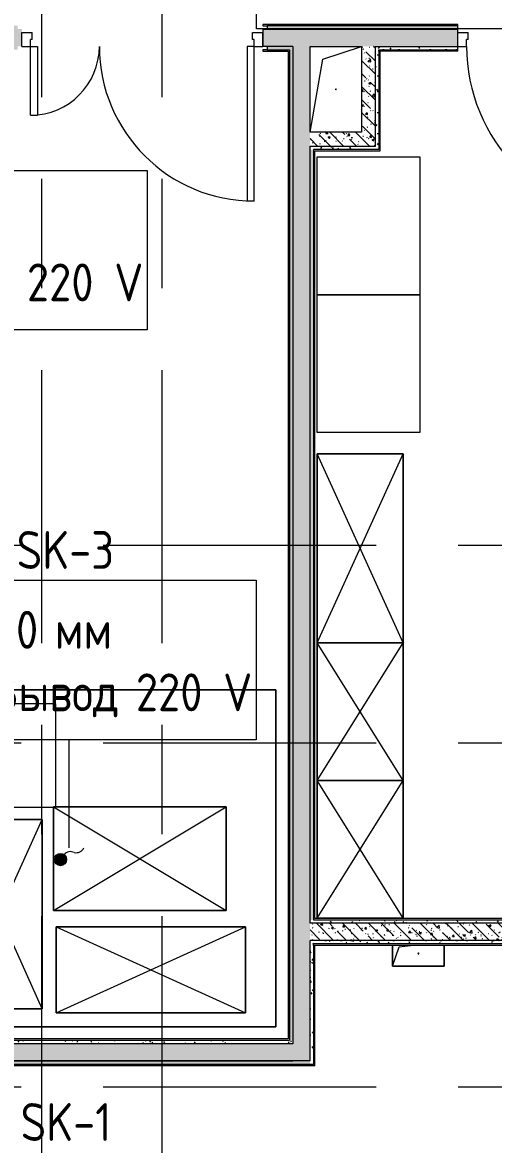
# Model space of a CAD drawing. Header units: millimetres. Extents: x 35881 to 234190, y -8553 to 29063.
# Drawn here: x 74748 to 77487, y 14663 to 21189 of the extents above; entities that cross this region are included whole.
import ezdxf

# ---------------------------------------------------------------- set-up
doc = ezdxf.new("R2010")
doc.units = ezdxf.units.MM
doc.linetypes.add('Осевая', pattern=[3175, 635, -476.25, 1587.5, -476.25])
for name, color, linetype, lineweight in [('A-DETL-GENF', 7, 'Continuous', 9), ('A-DOOR', 7, 'Continuous', 9), ('A-DOOR-1', 7, 'Continuous', 13), ('A-DOOR-FRAM', 7, 'Continuous', 13), ('A-GENM', 7, 'Continuous', 9), ('A-WALL', 7, 'Continuous', 9), ('E-ELEC-FIXT-IDEN', 7, 'Continuous', 9), ('I-WALL', 7, 'Continuous', 9), ('Оси-2', 7, 'Осевая', 9), ('Электрические приборы', 7, 'Continuous', 9)]:
    doc.layers.add(name, color=color, linetype=linetype, lineweight=lineweight)
for name, color, linetype, lineweight, true_color in [('A-WALL-1', 7, 'Continuous', 9, 0x3c3c3c), ('A-WALL-FNSH-1', 7, 'Continuous', 9, 0x3c3c3c), ('I-FURN-1', 7, 'Continuous', 9, 0xf0f0f0)]:
    doc.layers.add(name, color=color, linetype=linetype, lineweight=lineweight, true_color=true_color)
doc.styles.add('GOST Common', font='GOST_Common.ttf', dxfattribs={"width": 0.9, "height": 220})
pattern_1 = [(135, (0, 0), (-75.43415, -75.43415), [106.68, -17.78, 3.556, -17.78]), (135, (0, 75.39), (-75.43415, -75.43415), []), (50, (0, 0), (127.52922, -11.15758), [13.335, -146.685]), (355, (0, 0), (-24.66966, 133.74002), [10.668, -117.348]), (100.451, (10.63, -0.93), (102.85973, 122.58178), [11.333, -124.663]), (46.184, (0, 35.56), (189.75516, -29.43036), [20.002, -220.027]), (96.636, (15.81, 33.1), (166.1822, 173.1996), [17, -186.995]), (351.184, (0, 35.56), (166.18393, 173.19757), [16.002, -176.022]), (21, (17.78, 26.67), (106.13027, -71.58603), [13.335, -146.685]), (326, (17.78, 26.67), (43.26188, 128.93175), [10.668, -117.348]), (71.451, (26.62, 20.7), (149.39198, 57.34505), [11.333, -124.663]), (37.5, (0, 0), (2.162228, 59.188357), [3.353, -112.573, 3.353, -115.773, -117.792]), (37.5, (0, 0), (2.162228, 59.188357), [-235.052, 3.353, -114.44]), (7.5, (0, 0), (46.773857, 70.12615), [3.353, -64.567, 3.353, -109.906, -44.894]), (7.5, (0, 0), (46.773857, 70.12615), [-181.178, 3.353, -41.542]), (327.5, (-39.65, 0), (94.91367, -4.010093), [3.353, -41.097, 3.353, -135.331, -184.023]), (327.5, (-39.65, 0), (94.91367, -4.010093), [-183.134, 3.353, -180.67]), (317.5, (-57.43, 0), (103.69057, 17.79882), [3.353, -54.432, 3.353, -88.748, -130.683]), (317.5, (-57.43, 0), (103.69057, 17.79882), [-149.885, 3.353, -127.33])]
pattern_2 = [(0, (0, 0), (121.92, 30.48), [10.058, -81.382, 10.058, -81.382, -487.68]), (0, (0, 0), (121.92, 30.48), [-182.88, 10.058, -172.822, 10.058, -81.382, -213.36]), (0, (0, 0), (121.92, 30.48), [-457.2, 10.058, -50.902, 10.058, -142.342]), (120, (45.72, 15.24), (-87.356454, 90.345817), [10.058, -81.382, 10.058, -81.382, -487.68]), (120, (45.72, 15.24), (-87.356454, 90.345817), [-182.88, 10.058, -172.822, 10.058, -81.382, -213.36]), (120, (45.72, 15.24), (-87.356454, 90.345817), [-457.2, 10.058, -50.902, 10.058, -142.342]), (240, (60.96, 76.2), (-34.563546, -120.825817), [10.058, -81.382, 10.058, -81.382, -487.68]), (240, (60.96, 76.2), (-34.563546, -120.825817), [-182.88, 10.058, -172.822, 10.058, -81.382, -213.36]), (240, (60.96, 76.2), (-34.563546, -120.825817), [-457.2, 10.058, -50.902, 10.058, -142.342])]

# ---------------------------------------------------------------- blocks, each defined once
blk = doc.blocks.new('110_Дверь_СКБ_2Ст - Д-10а_п__ СОШ_Дв_1450x2100h_Горячий цех 2-32185694-План размещения напольных электротехнических лючков и розеток 1 этажа в осях 12-23')
at = {"layer": 'A-DOOR'}
for centre, radius, start, end in [((-637.5, 50), 900, 0, 90), ((662.5, 50), 400, 90, 180)]:
    blk.add_arc(centre, radius, start, end, dxfattribs=at)
at = {"layer": 'A-DOOR-1'}
for p, q in [((-637.5, 950), (-597.5, 950)), ((-637.5, 950), (-637.5, 50)), ((-597.5, 50), (-597.5, 950)), ((662.5, 450), (622.5, 450)), ((622.5, 50), (622.5, 450)), ((662.5, 450), (662.5, 50)), ((-637.5, 50), (-597.5, 50)), ((662.5, 50), (622.5, 50))]:
    blk.add_line(p, q, dxfattribs=at)
at = {"layer": 'A-DOOR-FRAM'}
for p, q in [((-637.5, 50), (-687.5, 50)), ((-687.5, 50), (-687.5, -30)), ((-637.5, 50), (-637.5, 10)), ((-637.5, 10), (-627.5, 10)), ((-627.5, 10), (-627.5, -30)), ((652.5, 10), (662.5, 10)), ((652.5, 10), (652.5, -30)), ((712.5, 50), (662.5, 50)), ((662.5, 50), (662.5, 10)), ((712.5, 50), (712.5, -30)), ((-627.5, -30), (-687.5, -30)), ((712.5, -30), (652.5, -30))]:
    blk.add_line(p, q, dxfattribs=at)
blk = doc.blocks.new('110_Дверь_СКБ_1Ст_Внутренняя1 - Д-11п 1100x2100h_кладовые _все__ коридор _между помещениями блока столовой__ моечные _все_ 2-32102277-План размещения напольных электротехнических лючков и розеток 1 этажа в осях 12-23')
at = {"layer": 'A-DOOR'}
blk.add_arc((-487.5, 50), 1000, 360, 90, dxfattribs=at)
at = {"layer": 'A-DOOR-1'}
for p, q in [((-487.5, 1050), (-447.5, 1050)), ((-487.5, 1050), (-487.5, 50)), ((-447.5, 50), (-447.5, 1050)), ((-487.5, 50), (-447.5, 50))]:
    blk.add_line(p, q, dxfattribs=at)
at = {"layer": 'A-DOOR-FRAM'}
for p, q in [((-487.5, 50), (-537.5, 50)), ((-537.5, 50), (-537.5, -30)), ((-487.5, 50), (-487.5, 10)), ((-487.5, 10), (-477.5, 10)), ((-477.5, 10), (-477.5, -30)), ((502.5, 10), (512.5, 10)), ((502.5, 10), (502.5, -30)), ((562.5, 50), (512.5, 50)), ((512.5, 50), (512.5, 10)), ((562.5, 50), (562.5, -30)), ((-477.5, -30), (-537.5, -30)), ((562.5, -30), (502.5, -30))]:
    blk.add_line(p, q, dxfattribs=at)
blk = doc.blocks.new('GM_Отверстие прямоугольное _в плите_ - Отверстие-V41-План размещения напольных электротехнических лючков и розеток 1 этажа в осях 12-23')
at = {"layer": 'A-GENM'}
for p, q in [((-150, -75), (-150, 47)), ((-150, 47), (-150, -75)), ((-150, -75), (-112.5, 37.5)), ((-112.5, 37.5), (-46, 47)), ((150, 47), (150, -75)), ((150, -75), (150, 47)), ((150, -75), (-150, -75)), ((-150, -75), (150, -75))]:
    blk.add_line(p, q, dxfattribs=at)
for start, end in [(360, 180), (180, 360)]:
    blk.add_arc((0, 0), 2.5, start, end, dxfattribs=at)
blk = doc.blocks.new('GM_Отверстие прямоугольное _в плите_ - Отверстие-21606385-План размещения напольных электротехнических лючков и розеток 1 этажа в осях 12-23')
at = {"layer": 'A-GENM'}
for p, q in [((-75, 175), (150, 250)), ((-149.7, -248.3), (-75, 175))]:
    blk.add_line(p, q, dxfattribs=at)
for start, end in [(360, 180), (180, 360)]:
    blk.add_arc((0, 0), 2.5, start, end, dxfattribs=at)
blk = doc.blocks.new('Шкаф параметрический - 1_139п-25632800-План размещения напольных электротехнических лючков и розеток 1 этажа в осях 12-23')
at = {"layer": 'I-FURN-1'}
for p, q in [((0, 0), (1100, 500)), ((0, 500), (1100, 0)), ((1100, 500), (0, 500)), ((0, 500), (0, 0)), ((0, 0), (0, 500)), ((0, 500), (1100, 500)), ((1100, 0), (1100, 500)), ((1100, 500), (1100, 0)), ((0, 0), (1100, 0)), ((1100, 0), (0, 0))]:
    blk.add_line(p, q, dxfattribs=at)
blk = doc.blocks.new('Стол базовый прямоугольный - 1_306п-V170-План размещения напольных электротехнических лючков и розеток 1 этажа в осях 12-23')
at = {"layer": 'I-FURN-1'}
for p, q in [((400, 300), (-400, 300)), ((-400, 300), (-400, -300)), ((400, -300), (400, 300)), ((-400, -300), (400, -300))]:
    blk.add_line(p, q, dxfattribs=at)
blk = doc.blocks.new('Стол базовый прямоугольный - 1_305п-V171-План размещения напольных электротехнических лючков и розеток 1 этажа в осях 12-23')
at = {"layer": 'I-FURN-1'}
for p, q in [((299.3, 300), (-300, 300)), ((-300, 300), (-300, -300)), ((300, 286.2), (300, 300)), ((300, -300), (300, 286.2)), ((-300, -300), (300, -300))]:
    blk.add_line(p, q, dxfattribs=at)
blk = doc.blocks.new('Шкаф параметрический - 6_57п-25636978-План размещения напольных электротехнических лючков и розеток 1 этажа в осях 12-23')
at = {"layer": 'I-FURN-1'}
for p, q in [((0, 0), (1003, 603)), ((0, 603), (1003, 0)), ((1003, 603), (0, 603)), ((0, 603), (0, 0)), ((0, 603), (13.8, 603)), ((0, 0), (0, 602.3)), ((13.8, 603), (1003, 603)), ((1003, 0), (1003, 603)), ((1003, 603), (1003, 0)), ((0, 0), (1003, 0)), ((1003, 0), (0, 0))]:
    blk.add_line(p, q, dxfattribs=at)
blk = doc.blocks.new('Шкаф параметрический - 1_300п-25637617-План размещения напольных электротехнических лючков и розеток 1 этажа в осях 12-23')
at = {"layer": 'I-FURN-1'}
for p, q in [((0, 0), (800, 500)), ((0, 500), (800, 0)), ((800, 500), (0, 500)), ((0, 500), (0, 0)), ((0, 0), (0, 500)), ((0, 500), (800, 500)), ((800, 0), (800, 500)), ((800, 500), (800, 0)), ((0, 0), (800, 0)), ((800, 0), (0, 0))]:
    blk.add_line(p, q, dxfattribs=at)
blk = doc.blocks.new('Блок Розеток и Выключателей - Блок Розеток и Выключателей_SK3-27368973-План размещения напольных электротехнических лючков и розеток 1 этажа в осях 12-23')
at = {"layer": 'A-DETL-GENF'}
for p, q in [((-33.6, -92.8), (-33.6, -107.2)), ((-31.2, -88), (-31.2, -112)), ((-28.8, -83.2), (-28.8, -116.8)), ((-26.4, -80.8), (-26.4, -119.2)), ((-24, -78.4), (-24, -121.6)), ((-21.6, -76), (-21.6, -124)), ((-19.2, -73.6), (-19.2, -126.4)), ((-16.8, -71.2), (-16.8, -128.8)), ((-14.4, -71.2), (-14.4, -128.8)), ((-12, -68.8), (-12, -131.2)), ((-9.6, -68.8), (-9.6, -131.2)), ((-7.2, -66.4), (-7.2, -133.6)), ((-4.8, -66.4), (-4.8, -133.6)), ((-2.4, -66.4), (-2.4, -133.6)), ((0, -66.4), (0, -133.6)), ((2.4, -66.4), (2.4, -133.6)), ((4.8, -66.4), (4.8, -133.6)), ((7.2, -66.4), (7.2, -133.6)), ((9.6, -68.8), (9.6, -131.2)), ((12, -68.8), (12, -131.2)), ((14.4, -71.2), (14.4, -128.8)), ((16.8, -71.2), (16.8, -128.8)), ((19.2, -73.6), (19.2, -126.4)), ((21.6, -76), (21.6, -124)), ((24, -78.4), (24, -121.6)), ((26.4, -80.8), (26.4, -119.2)), ((28.8, -83.2), (28.8, -116.8)), ((31.2, -88), (31.2, -112)), ((33.6, -92.8), (33.6, -107.2))]:
    blk.add_line(p, q, dxfattribs=at)
blk.add_circle((0, -100), 36, dxfattribs=at)
for centre, radius, start, end in [((-2.1, -158.1), 48.1, 332.50653, 49.98864), ((91.1, -190.4), 51.5, 168.66559, 243.86516)]:
    blk.add_arc(centre, radius, start, end, dxfattribs=at)

msp = doc.modelspace()

# ---------------------------------------------------------------- hatches: boundary and pattern name
at = {"layer": 'I-WALL'}
h = msp.add_hatch(dxfattribs=at)
h.set_pattern_fill('FP_58', color=256, style=0, pattern_type=2)
h.set_pattern_definition(pattern_2)
h.paths.add_polyline_path([(78579.8, 21150), (78679.8, 21150), (78679.8, 21170), (78379.8, 21170), (78379.8, 21150)])
h.paths.add_polyline_path([(77279.8, 21150), (77279.8, 21170), (76169.8, 21170), (76169.8, 21150)])
h.paths.add_polyline_path([(74719.8, 21150), (74719.8, 21170), (70210, 21170), (70210, 21150), (73176.6, 21150)])
h.paths.add_polyline_path([(69060, 21150), (69060, 21170), (68295, 21170), (68295, 21150), (68812.3, 21150)])
h.paths.add_polyline_path([(67145, 21150), (67145, 21170), (66260, 21170), (66260, 21150)])
h = msp.add_hatch(dxfattribs=at)
h.set_pattern_fill('FP_22', color=256, style=0, pattern_type=2)
h.set_pattern_definition(pattern_1)
h.paths.add_polyline_path([(78579.8, 21050), (78579.8, 21150), (78379.8, 21150), (78379.8, 21050)])
h.paths.add_polyline_path([(77279.8, 21050), (77279.8, 21150), (76144.8, 21150), (76144.8, 21050), (76799.5, 21050)])
h.paths.add_polyline_path([(74744.8, 21050), (74744.8, 21150), (70810, 21150), (70810, 21050), (73176.6, 21050)])
h.paths.add_polyline_path([(70267, 21050), (70310, 21050), (70310, 21150), (70185, 21150), (70185, 21050), (70210, 21050)])
h.paths.add_polyline_path([(69060, 21050), (69085, 21050), (69085, 21150), (68270, 21150), (68270, 21050), (68812.3, 21050)])
h = msp.add_hatch(dxfattribs=at)
h.set_pattern_fill('FP_58', color=256, style=0, pattern_type=2)
h.set_pattern_definition(pattern_2)
h.paths.add_polyline_path([(76299.8, 21030), (76319.8, 21030), (76319.8, 21050), (76169.8, 21050), (76169.8, 21030)])
h.paths.add_polyline_path([(70930, 21030), (74719.8, 21030), (74719.8, 21050), (70930, 21050)])
h = msp.add_hatch(dxfattribs=at)
h.set_pattern_fill('FP_58', color=256, style=0, pattern_type=2)
h.set_pattern_definition(pattern_2)
h.paths.add_polyline_path([(76319.8, 15270), (76319.8, 21030), (76299.8, 21030), (76299.8, 15270)])
h = msp.add_hatch(dxfattribs=at)
h.set_pattern_fill('FP_22', color=256, style=0, pattern_type=2)
h.set_pattern_definition(pattern_1)
h.paths.add_polyline_path([(76319.8, 15150), (76419.8, 15150), (76419.8, 21050), (76319.8, 21050), (76319.8, 15250)])
h = msp.add_hatch(dxfattribs=at)
h.set_pattern_fill('FP_22', color=256, style=0, pattern_type=2)
h.set_pattern_definition(pattern_1)
h.paths.add_polyline_path([(76799.5, 20550), (76799.5, 21050), (76719.5, 21050), (76719.5, 20550)])
h = msp.add_hatch(dxfattribs=at)
h.set_pattern_fill('FP_58', color=256, style=0, pattern_type=2)
h.set_pattern_definition(pattern_2)
h.paths.add_polyline_path([(78559.8, 21030), (78559.8, 21050), (78379.8, 21050), (78379.8, 21030)])
h.paths.add_polyline_path([(76819.5, 21030), (77279.8, 21030), (77279.8, 21050), (76799.5, 21050), (76799.5, 21030)])
h = msp.add_hatch(dxfattribs=at)
h.set_pattern_fill('FP_58', color=256, style=0, pattern_type=2)
h.set_pattern_definition(pattern_2)
h.paths.add_polyline_path([(76799.5, 20450), (76819.5, 20450), (76819.5, 21030), (76799.5, 21030), (76799.5, 20470)])
h = msp.add_hatch(dxfattribs=at)
h.set_pattern_fill('FP_22', color=256, style=0, pattern_type=2)
h.set_pattern_definition(pattern_1)
h.paths.add_polyline_path([(76419.8, 20470), (76799.5, 20470), (76799.5, 20550), (76419.8, 20550)])
h = msp.add_hatch(dxfattribs=at)
h.set_pattern_fill('FP_58', color=256, style=0, pattern_type=2)
h.set_pattern_definition(pattern_2)
h.paths.add_polyline_path([(76439.8, 20450), (76799.5, 20450), (76799.5, 20470), (76419.8, 20470), (76419.8, 20450)])
h = msp.add_hatch(dxfattribs=at)
h.set_pattern_fill('FP_58', color=256, style=0, pattern_type=2)
h.set_pattern_definition(pattern_2)
h.paths.add_polyline_path([(76419.8, 15970), (76439.8, 15970), (76439.8, 20450), (76419.8, 20450), (76419.8, 16052.3)])
h = msp.add_hatch(dxfattribs=at)
h.set_pattern_fill('FP_58', color=256, style=0, pattern_type=2)
h.set_pattern_definition(pattern_2)
h.paths.add_polyline_path([(78579.8, 15950), (78579.8, 15970), (76419.8, 15970), (76419.8, 15950), (77541, 15950)])
h = msp.add_hatch(dxfattribs=at)
h.set_pattern_fill('FP_22', color=256, style=0, pattern_type=2)
h.set_pattern_definition(pattern_1)
h.paths.add_polyline_path([(78579.8, 15850), (78579.8, 15950), (76419.8, 15950), (76419.8, 15850), (77541, 15850)])
h = msp.add_hatch(dxfattribs=at)
h.set_pattern_fill('FP_58', color=256, style=0, pattern_type=2)
h.set_pattern_definition(pattern_2)
h.paths.add_polyline_path([(78552, 15830), (78560, 15830), (78560, 15850), (76419.8, 15850), (76419.8, 15830), (77541, 15830)])
h = msp.add_hatch(dxfattribs=at)
h.set_pattern_fill('FP_58', color=256, style=0, pattern_type=2)
h.set_pattern_definition(pattern_2)
h.paths.add_polyline_path([(76419.8, 15130), (76439.8, 15130), (76439.8, 15830), (76419.8, 15830), (76419.8, 15150)])
h = msp.add_hatch(dxfattribs=at)
h.set_pattern_fill('FP_58', color=256, style=0, pattern_type=2)
h.set_pattern_definition(pattern_2)
h.paths.add_polyline_path([(76319.8, 15250), (76319.8, 15270), (74040, 15270), (74040, 15250), (76086.2, 15250)])
h = msp.add_hatch(dxfattribs=at)
h.set_pattern_fill('FP_22', color=256, style=0, pattern_type=2)
h.set_pattern_definition(pattern_1)
h.paths.add_polyline_path([(76319.8, 15150), (76319.8, 15250), (74040, 15250), (74040, 15150), (76086.2, 15150)])
h.paths.add_polyline_path([(73540, 15150), (73540, 15250), (70810, 15250), (70810, 15150), (73176.6, 15150)])
h = msp.add_hatch(dxfattribs=at)
h.set_pattern_fill('FP_58', color=256, style=0, pattern_type=2)
h.set_pattern_definition(pattern_2)
h.paths.add_polyline_path([(76419.8, 15130), (76419.8, 15150), (70810, 15150), (70810, 15130), (76086.2, 15130)])

# ---------------------------------------------------------------- linework, layer by layer
at = {"layer": 'A-WALL'}
for p, q in [((76144.8, 21150), (77279.8, 21150)), ((77279.8, 21170), (76169.8, 21170)), ((76169.8, 21030), (76299.8, 21030)), ((76299.8, 21030), (76299.8, 15270)), ((76819.5, 21030), (77279.8, 21030)), ((76799.5, 20450), (76439.8, 20450)), ((76439.8, 20450), (76439.8, 15970)), ((76439.8, 15970), (78559.8, 15970)), ((78560, 15830), (76439.8, 15830)), ((74060, 15270), (76299.8, 15270)), ((76419.8, 15130), (70830, 15130))]:
    msp.add_line(p, q, dxfattribs=at)
at = {"layer": 'A-WALL-1'}
for p, q in [((76144.8, 21150), (76144.8, 21050)), ((76169.8, 21170), (76169.8, 21150)), ((77279.8, 21030), (77279.8, 21170)), ((76319.8, 21050), (76144.8, 21050)), ((76169.8, 21050), (76169.8, 21030)), ((76319.8, 21050), (76319.8, 15250)), ((76419.8, 20550), (76419.8, 21050)), ((76419.8, 21050), (76719.5, 21050)), ((76719.5, 21050), (76719.5, 20550)), ((76799.5, 21050), (77279.8, 21050)), ((76799.5, 20470), (76799.5, 21050)), ((76819.5, 21022), (76819.5, 21030)), ((76719.5, 20550), (76419.8, 20550)), ((76419.8, 15950), (76419.8, 20470)), ((76419.8, 20470), (76799.5, 20470)), ((78579.8, 15950), (76419.8, 15950)), ((76419.8, 15150), (76419.8, 15850)), ((78580, 15850), (76419.8, 15850)), ((76439.8, 15822), (76439.8, 15830)), ((76319.8, 15250), (74040, 15250)), ((74040, 15150), (76319.8, 15150)), ((76419.8, 15150), (74040, 15150))]:
    msp.add_line(p, q, dxfattribs=at)
at = {"layer": 'A-WALL-FNSH-1'}
for p, q in [((77279.8, 21178), (76144.8, 21178)), ((76144.8, 21178), (76144.8, 21170)), ((76144.8, 21170), (76169.8, 21170)), ((77279.8, 21170), (77279.8, 21178)), ((76169.8, 21030), (76144.8, 21030)), ((76144.8, 21030), (76144.8, 21022)), ((76144.8, 21022), (76291.8, 21022)), ((76291.8, 21022), (76291.8, 15278)), ((76819.5, 21022), (76819.5, 20450)), ((77279.8, 21022), (76819.5, 21022)), ((76827.5, 20442), (76827.5, 21022)), ((77279.8, 21022), (77279.8, 21030)), ((76447.8, 20442), (76827.5, 20442)), ((76447.8, 15978), (76447.8, 20442)), ((76819.5, 20450), (76799.5, 20450)), ((78551.8, 15978), (76447.8, 15978)), ((76439.8, 15822), (76439.8, 15130)), ((78552, 15822), (76439.8, 15822)), ((76447.8, 15122), (76447.8, 15822)), ((76291.8, 15278), (74068, 15278)), ((76447.8, 15122), (70830, 15122)), ((76439.8, 15130), (76419.8, 15130))]:
    msp.add_line(p, q, dxfattribs=at)
at = {"layer": 'E-ELEC-FIXT-IDEN'}
msp.add_line((75018.7, 16389.4), (75018.7, 17016.7), dxfattribs=at)
at = {"layer": 'E-ELEC-FIXT-IDEN', "flags": 128}
for points in [[(76107.6, 22442.7), (77992.4, 22442.7), (77992.4, 21151.7), (76107.6, 21151.7)], [(73297.1, 20328.8), (75473.5, 20328.8), (75473.5, 19400.8), (73297.1, 19400.8)], [(73930.5, 17944.7), (76106.9, 17944.7), (76106.9, 17016.7), (73930.5, 17016.7)]]:
    msp.add_lwpolyline(points, close=True, dxfattribs=at)
at = {"layer": 'I-FURN-1'}
for p, q in [((76220.5, 17308.7), (74260.5, 17308.7)), ((74260.5, 17308.7), (76220.5, 17308.7)), ((76220.5, 15348.7), (76220.5, 17308.7)), ((76220.5, 17308.7), (76220.5, 15348.7)), ((74260.5, 15348.7), (76220.5, 15348.7)), ((76220.5, 15348.7), (74260.5, 15348.7))]:
    msp.add_line(p, q, dxfattribs=at)
at = {"layer": 'Оси-2'}
for p, q in [((75560, 593.7), (75560, 25078.1)), ((74860, 593.7), (74860, 24898.1)), ((39180.8, 18150), (82200, 18150)), ((39180.8, 17000), (82200, 17000)), ((39180.8, 15000), (81600, 15000))]:
    msp.add_line(p, q, dxfattribs=at)

# ---------------------------------------------------------------- block references
at = {"layer": 'A-DOOR', "rotation": 180}
for name, p in [('110_Дверь_СКБ_2Ст - Д-10а_п__ СОШ_Дв_1450x2100h_Горячий цех 2-32185694-План размещения напольных электротехнических лючков и розеток 1 этажа в осях 12-23', (75457.3, 21100)), ('110_Дверь_СКБ_1Ст_Внутренняя1 - Д-11п 1100x2100h_кладовые _все__ коридор _между помещениями блока столовой__ моечные _все_ 2-32102277-План размещения напольных электротехнических лючков и розеток 1 этажа в осях 12-23', (77842.3, 21100))]:
    msp.add_blockref(name, p, dxfattribs=at)
at = {"layer": 'A-GENM'}
for name, p in [('GM_Отверстие прямоугольное _в плите_ - Отверстие-21606385-План размещения напольных электротехнических лючков и розеток 1 этажа в осях 12-23', (76569.5, 20800)), ('GM_Отверстие прямоугольное _в плите_ - Отверстие-V41-План размещения напольных электротехнических лючков и розеток 1 этажа в осях 12-23', (77049.8, 15775))]:
    msp.add_blockref(name, p, dxfattribs=at)
at = {"layer": 'I-FURN-1'}
for name, p, rotation in [('Стол базовый прямоугольный - 1_306п-V170-План размещения напольных электротехнических лючков и розеток 1 этажа в осях 12-23', (76759.5, 20005.6), 89.9999999999997), ('Стол базовый прямоугольный - 1_306п-V170-План размещения напольных электротехнических лючков и розеток 1 этажа в осях 12-23', (76759.5, 19205.6), 89.9999999999997), ('Шкаф параметрический - 1_139п-25632800-План размещения напольных электротехнических лючков и розеток 1 этажа в осях 12-23', (76961, 17580.4), 89.99999999999942), ('Шкаф параметрический - 1_300п-25637617-План размещения напольных электротехнических лючков и розеток 1 этажа в осях 12-23', (76961, 16780.4), 89.99999999999942), ('Стол базовый прямоугольный - 1_305п-V171-План размещения напольных электротехнических лючков и розеток 1 этажа в осях 12-23', (74642.6, 16926.2), 269.9999999999997), ('Шкаф параметрический - 1_300п-25637617-План размещения напольных электротехнических лючков и розеток 1 этажа в осях 12-23', (76961, 15980.4), 89.99999999999942), ('Шкаф параметрический - 1_139п-25632800-План размещения напольных электротехнических лючков и розеток 1 этажа в осях 12-23', (74862.6, 15453.2), 90.00000000000017)]:
    msp.add_blockref(name, p, dxfattribs=dict(at, rotation=rotation))
for name, p in [('Шкаф параметрический - 6_57п-25636978-План размещения напольных электротехнических лючков и розеток 1 этажа в осях 12-23', (74928.8, 16023.9)), ('Шкаф параметрический - 1_139п-25632800-План размещения напольных электротехнических лючков и розеток 1 этажа в осях 12-23', (74943.8, 15428.7))]:
    msp.add_blockref(name, p, dxfattribs=at)
at = {"layer": 'Электрические приборы', "rotation": 89.99999999999942}
msp.add_blockref('Блок Розеток и Выключателей - Блок Розеток и Выключателей_SK3-27368973-План размещения напольных электротехнических лючков и розеток 1 этажа в осях 12-23', (74868.4, 16321), dxfattribs=at)

# ---------------------------------------------------------------- texts
at = {"layer": 'E-ELEC-FIXT-IDEN', "char_height": 220, "attachment_point": 1, "style": 'GOST Common'}
for s, insert, width in [(' 220 V', (74653.2, 19787.3), 865.822), ('SK-3', (74713.8, 18231.1), 699.873), ('H-2200 ', (74030.5, 17767.1), 1096.708), ('мм', (74935.4, 17767.1), 375.19), ('Вывод', (74566.3, 17403.3), 873.038), (' 220 V', (75286.6, 17403.3), 865.822), ('SK-1', (74736.8, 14904.5), 656.582)]:
    msp.add_mtext(s, dxfattribs=dict(at, insert=insert, width=width))

doc.saveas('drawing.dxf')
